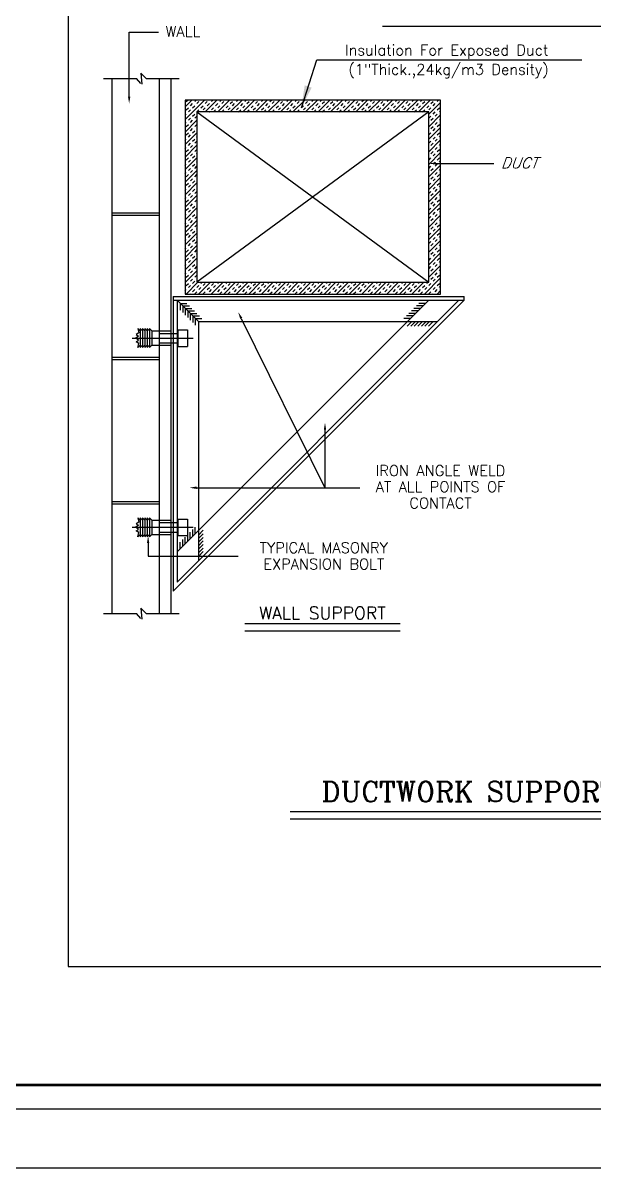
# Model space of a CAD drawing. Extents: x -730 to 2784, y 160 to 852.
# Drawn here: x -685.1 to -680.5, y 240.18 to 249.4 of the extents above; entities that cross this region are included whole.
import ezdxf
from ezdxf.enums import TextEntityAlignment as Align

# ---------------------------------------------------------------- set-up
doc = ezdxf.new("R2010")
doc.units = 0
doc.header["$MEASUREMENT"] = 0
doc.linetypes.add('DASH3', pattern=[200, 100, -100])
doc.linetypes.add('EQUIP5', pattern=[200, 100, -100])
for name, color, linetype in [('fram', 252, 'Continuous'), ('M-DE-TI', 1, 'Continuous'), ('M_HV-S-DUCT', 3, 'Continuous'), ('M_HV_HATCH', 11, 'Continuous'), ('M_HV_L_TETX', 11, 'Continuous'), ('M_HV_T_TABLE', 140, 'Continuous'), ('M_HV_TABLE', 140, 'Continuous'), ('M_HV_TEXT', 7, 'Continuous'), ('MEQUIP', 1, 'Continuous'), ('MEQUIP5', 1, 'DASH3'), ('Text', 42, 'Continuous'), ('WALL', 4, 'Continuous')]:
    doc.layers.add(name, color=color, linetype=linetype)
doc.styles.add('MOST', font='romanc.shx')
doc.styles.get("Standard").update_dxf_attribs({"font": 'TIMES.TTF'})
doc.dimstyles.get("Standard").update_dxf_attribs({"dimtxt": 0.8, "dimasz": 0.18, "dimexe": 0.18, "dimexo": 0.0625, "dimgap": 0.09, "dimtad": 0, "dimzin": 0, "dimdsep": 46, "dimtxsty": 'Standard', "dimcen": 0.09, "dimadec": 4, "dimazin": 0, "dimtfac": 1, "dimtofl": 0, "dimtmove": 0, "dimatfit": 3, "dimfxl": 1, "dimtolj": 1, "dimtzin": 0, "dimarcsym": 0})

msp = doc.modelspace()

# ---------------------------------------------------------------- linework, layer by layer
at = {"color": 7}
for p, q in [((-683.797, 248.6178), (-683.6412, 248.7735)), ((-683.797, 248.7187), (-683.7422, 248.7735)), ((-683.7869, 248.7625), (-683.7759, 248.7735)), ((-683.7195, 248.7625), (-683.7085, 248.7735)), ((-683.7027, 248.7457), (-683.6859, 248.7625)), ((-683.6354, 248.6783), (-683.5402, 248.7735)), ((-683.6354, 248.7457), (-683.6185, 248.7625)), ((-683.5849, 248.7625), (-683.5739, 248.7735)), ((-683.5344, 248.6783), (-683.4392, 248.7735)), ((-683.5175, 248.7625), (-683.5065, 248.7735)), ((-683.5007, 248.7457), (-683.4839, 248.7625)), ((-683.4334, 248.6783), (-683.3382, 248.7735)), ((-683.4334, 248.7457), (-683.4166, 248.7625)), ((-683.3829, 248.7625), (-683.3719, 248.7735)), ((-683.3324, 248.6783), (-683.2372, 248.7735)), ((-683.3156, 248.7625), (-683.3046, 248.7735)), ((-683.2987, 248.7457), (-683.2819, 248.7625)), ((-683.2314, 248.6783), (-683.1362, 248.7735)), ((-683.2314, 248.7457), (-683.2146, 248.7625)), ((-683.1809, 248.7625), (-683.1699, 248.7735)), ((-683.1304, 248.6783), (-683.0352, 248.7735)), ((-683.1136, 248.7625), (-683.1026, 248.7735)), ((-683.0967, 248.7457), (-683.0799, 248.7625)), ((-683.797, 248.6514), (-683.7869, 248.6615)), ((-683.7869, 248.6952), (-683.77, 248.712)), ((-683.77, 248.6783), (-683.7532, 248.6952)), ((-683.7532, 248.7288), (-683.7364, 248.7457)), ((-683.7364, 248.712), (-683.7195, 248.7288)), ((-683.7364, 248.6447), (-683.7195, 248.6615)), ((-683.7027, 248.6783), (-683.6859, 248.6952)), ((-683.6691, 248.6783), (-683.669, 248.6783)), ((-683.669, 248.712), (-683.6522, 248.7288)), ((-683.6522, 248.6952), (-683.6354, 248.712)), ((-683.6185, 248.7288), (-683.6017, 248.7457)), ((-683.6018, 248.6783), (-683.6017, 248.6783)), ((-683.5849, 248.6952), (-683.568, 248.712)), ((-683.568, 248.6783), (-683.5512, 248.6952)), ((-683.5512, 248.7288), (-683.5344, 248.7457)), ((-683.5344, 248.712), (-683.5175, 248.7288)), ((-683.5007, 248.6783), (-683.4839, 248.6952)), ((-683.4671, 248.712), (-683.4502, 248.7288)), ((-683.4671, 248.6783), (-683.4671, 248.6783)), ((-683.4502, 248.6952), (-683.4334, 248.712)), ((-683.4166, 248.7288), (-683.3997, 248.7457)), ((-683.3998, 248.6783), (-683.3997, 248.6783)), ((-683.3829, 248.6952), (-683.3661, 248.712)), ((-683.3661, 248.6783), (-683.3492, 248.6952)), ((-683.3492, 248.7288), (-683.3324, 248.7457)), ((-683.3324, 248.712), (-683.3156, 248.7288)), ((-683.2987, 248.6783), (-683.2819, 248.6952)), ((-683.2651, 248.712), (-683.2482, 248.7288)), ((-683.2651, 248.6783), (-683.2651, 248.6783)), ((-683.2482, 248.6952), (-683.2314, 248.712)), ((-683.2146, 248.7288), (-683.1977, 248.7457)), ((-683.1978, 248.6783), (-683.1977, 248.6783)), ((-683.1809, 248.6952), (-683.1641, 248.712)), ((-683.1641, 248.6783), (-683.1472, 248.6952)), ((-683.1472, 248.7288), (-683.1304, 248.7457)), ((-683.1304, 248.712), (-683.1136, 248.7288)), ((-683.0967, 248.6783), (-683.0799, 248.6952)), ((-683.0631, 248.712), (-683.0462, 248.7288)), ((-683.0631, 248.6783), (-683.0631, 248.6783)), ((-683.797, 248.5168), (-683.7017, 248.612)), ((-683.797, 248.5841), (-683.7869, 248.5942)), ((-683.7869, 248.5605), (-683.77, 248.5773)), ((-683.77, 248.611), (-683.7532, 248.6278)), ((-683.7532, 248.5942), (-683.7364, 248.611)), ((-683.7195, 248.6278), (-683.7027, 248.6447)), ((-683.7195, 248.5605), (-683.7027, 248.5773)), ((-683.797, 248.4158), (-683.7017, 248.511)), ((-683.7869, 248.4932), (-683.77, 248.51)), ((-683.77, 248.4763), (-683.7532, 248.4932)), ((-683.7532, 248.5268), (-683.7364, 248.5437)), ((-683.7364, 248.51), (-683.7195, 248.5268)), ((-683.7027, 248.5437), (-683.7017, 248.5446)), ((-683.7027, 248.4763), (-683.7017, 248.4773)), ((-683.797, 248.4494), (-683.7869, 248.4595)), ((-683.797, 248.3148), (-683.7017, 248.41)), ((-683.797, 248.3821), (-683.7869, 248.3922)), ((-683.77, 248.409), (-683.7532, 248.4258)), ((-683.7532, 248.3922), (-683.7364, 248.409)), ((-683.7364, 248.4427), (-683.7195, 248.4595)), ((-683.7195, 248.4258), (-683.7027, 248.4427)), ((-683.797, 248.2138), (-683.7017, 248.309)), ((-683.7869, 248.3585), (-683.77, 248.3753)), ((-683.7869, 248.2912), (-683.77, 248.308)), ((-683.77, 248.2744), (-683.7532, 248.2912)), ((-683.7532, 248.3249), (-683.7364, 248.3417)), ((-683.7364, 248.308), (-683.7195, 248.3249)), ((-683.7195, 248.3585), (-683.7027, 248.3753)), ((-683.7027, 248.3417), (-683.7017, 248.3427)), ((-683.797, 248.2474), (-683.7869, 248.2575)), ((-683.797, 248.1128), (-683.7017, 248.208)), ((-683.77, 248.207), (-683.7532, 248.2239)), ((-683.7532, 248.1902), (-683.7364, 248.207)), ((-683.7364, 248.2407), (-683.7195, 248.2575)), ((-683.7195, 248.2239), (-683.7027, 248.2407)), ((-683.7027, 248.2744), (-683.7017, 248.2753)), ((-683.797, 248.1801), (-683.7869, 248.1902)), ((-683.797, 248.0118), (-683.7017, 248.107)), ((-683.7869, 248.1565), (-683.77, 248.1734)), ((-683.7869, 248.0892), (-683.77, 248.106)), ((-683.7532, 248.1229), (-683.7364, 248.1397)), ((-683.7364, 248.106), (-683.7195, 248.1229)), ((-683.7195, 248.1565), (-683.7027, 248.1734)), ((-683.7027, 248.1397), (-683.7017, 248.1407)), ((-683.797, 248.0454), (-683.7869, 248.0555)), ((-683.77, 248.0724), (-683.7532, 248.0892)), ((-683.77, 248.005), (-683.7532, 248.0219)), ((-683.7364, 248.0387), (-683.7195, 248.0555)), ((-683.7195, 248.0219), (-683.7027, 248.0387)), ((-683.7027, 248.0724), (-683.7017, 248.0733)), ((-683.797, 247.9108), (-683.7017, 248.006)), ((-683.797, 247.9781), (-683.7869, 247.9882)), ((-683.7869, 247.9545), (-683.77, 247.9714)), ((-683.7532, 247.9882), (-683.7364, 248.005)), ((-683.7532, 247.9209), (-683.7364, 247.9377)), ((-683.7195, 247.9545), (-683.7027, 247.9714)), ((-683.7027, 247.9377), (-683.7017, 247.9387)), ((-681.8354, 247.8524), (-681.7402, 247.9476)), ((-683.797, 247.8098), (-683.7017, 247.905)), ((-683.797, 247.8435), (-683.7869, 247.8535)), ((-683.7869, 247.8872), (-683.77, 247.904)), ((-683.77, 247.8704), (-683.7532, 247.8872)), ((-683.7364, 247.904), (-683.7195, 247.9209)), ((-683.7364, 247.8367), (-683.7195, 247.8535)), ((-683.7195, 247.8199), (-683.7027, 247.8367)), ((-683.7027, 247.8704), (-683.7017, 247.8713)), ((-681.8354, 247.7514), (-681.7402, 247.8466)), ((-681.8343, 247.8872), (-681.8175, 247.904)), ((-681.8343, 247.8199), (-681.8175, 247.8367)), ((-681.8006, 247.8535), (-681.7838, 247.8704)), ((-681.7838, 247.8367), (-681.767, 247.8535)), ((-681.767, 247.8872), (-681.7501, 247.904)), ((-681.7501, 247.8704), (-681.7402, 247.8803)), ((-683.797, 247.7088), (-683.7017, 247.804)), ((-683.797, 247.7761), (-683.7869, 247.7862)), ((-683.7869, 247.7525), (-683.77, 247.7694)), ((-683.77, 247.803), (-683.7532, 247.8199)), ((-683.7532, 247.7862), (-683.7364, 247.803)), ((-683.7195, 247.7525), (-683.7027, 247.7694)), ((-681.8354, 247.7851), (-681.8343, 247.7862)), ((-681.8354, 247.6504), (-681.7402, 247.7456)), ((-681.8175, 247.803), (-681.8006, 247.8199)), ((-681.8175, 247.7357), (-681.8006, 247.7525)), ((-681.7838, 247.7694), (-681.767, 247.7862)), ((-681.767, 247.7525), (-681.7501, 247.7694)), ((-681.7501, 247.803), (-681.7402, 247.813)), ((-683.797, 247.6078), (-683.7017, 247.703)), ((-683.797, 247.6415), (-683.7869, 247.6516)), ((-683.7869, 247.6852), (-683.77, 247.7021)), ((-683.77, 247.6684), (-683.7532, 247.6852)), ((-683.7532, 247.7189), (-683.7364, 247.7357)), ((-683.7364, 247.7021), (-683.7195, 247.7189)), ((-683.7364, 247.6347), (-683.7195, 247.6516)), ((-683.7027, 247.7357), (-683.7017, 247.7367)), ((-683.7027, 247.6684), (-683.7017, 247.6694)), ((-681.8354, 247.7177), (-681.8343, 247.7189)), ((-681.8343, 247.6852), (-681.8175, 247.7021)), ((-681.8006, 247.7189), (-681.7838, 247.7357)), ((-681.8006, 247.6516), (-681.7838, 247.6684)), ((-681.7838, 247.6347), (-681.767, 247.6516)), ((-681.767, 247.6852), (-681.7501, 247.7021)), ((-681.7501, 247.6684), (-681.7402, 247.6783)), ((-683.797, 247.5068), (-683.7017, 247.602)), ((-683.797, 247.5741), (-683.7869, 247.5842)), ((-683.7869, 247.5506), (-683.77, 247.5674)), ((-683.77, 247.6011), (-683.7532, 247.6179)), ((-683.7532, 247.5842), (-683.7364, 247.6011)), ((-683.7195, 247.6179), (-683.7027, 247.6347)), ((-683.7195, 247.5506), (-683.7027, 247.5674)), ((-681.8354, 247.5494), (-681.7402, 247.6446)), ((-681.8354, 247.5831), (-681.8343, 247.5842)), ((-681.8343, 247.6179), (-681.8175, 247.6347)), ((-681.8175, 247.6011), (-681.8006, 247.6179)), ((-681.7838, 247.5674), (-681.767, 247.5842)), ((-681.767, 247.5506), (-681.7501, 247.5674)), ((-681.7501, 247.6011), (-681.7402, 247.611)), ((-683.797, 247.4058), (-683.7017, 247.501)), ((-683.7869, 247.4832), (-683.77, 247.5001)), ((-683.77, 247.4664), (-683.7532, 247.4832)), ((-683.7532, 247.5169), (-683.7364, 247.5337)), ((-683.7364, 247.5001), (-683.7195, 247.5169)), ((-683.7027, 247.5337), (-683.7017, 247.5347)), ((-683.7027, 247.4664), (-683.7017, 247.4674)), ((-681.8354, 247.4484), (-681.7402, 247.5436)), ((-681.8354, 247.5158), (-681.8343, 247.5169)), ((-681.8343, 247.4832), (-681.8175, 247.5001)), ((-681.8175, 247.5337), (-681.8006, 247.5506)), ((-681.8006, 247.5169), (-681.7838, 247.5337)), ((-681.8006, 247.4496), (-681.7838, 247.4664)), ((-681.767, 247.4832), (-681.7501, 247.5001)), ((-681.7501, 247.4664), (-681.7402, 247.4763)), ((-683.797, 247.4395), (-683.7869, 247.4496)), ((-683.797, 247.3048), (-683.7017, 247.4)), ((-683.797, 247.3722), (-683.7869, 247.3822)), ((-683.77, 247.3991), (-683.7532, 247.4159)), ((-683.7532, 247.3822), (-683.7364, 247.3991)), ((-683.7364, 247.4327), (-683.7195, 247.4496)), ((-683.7195, 247.4159), (-683.7027, 247.4327)), ((-681.8354, 247.3474), (-681.7402, 247.4426)), ((-681.8354, 247.3811), (-681.8343, 247.3822)), ((-681.8343, 247.4159), (-681.8175, 247.4327)), ((-681.8175, 247.3991), (-681.8006, 247.4159)), ((-681.7838, 247.4327), (-681.767, 247.4496)), ((-681.7838, 247.3654), (-681.767, 247.3822)), ((-681.7501, 247.3991), (-681.7402, 247.409)), ((-683.7889, 247.2119), (-683.6936, 247.3071)), ((-683.7869, 247.3486), (-683.77, 247.3654)), ((-683.7869, 247.2812), (-683.77, 247.2981)), ((-683.77, 247.2644), (-683.7532, 247.2812)), ((-683.7532, 247.3149), (-683.7364, 247.3317)), ((-683.7364, 247.2981), (-683.7195, 247.3149)), ((-683.7195, 247.3486), (-683.7027, 247.3654)), ((-683.7027, 247.3317), (-683.7017, 247.3327)), ((-683.7027, 247.2644), (-683.6859, 247.2812)), ((-683.6879, 247.2119), (-683.5926, 247.3071)), ((-683.669, 247.2981), (-683.66, 247.3071)), ((-683.6522, 247.2812), (-683.6354, 247.2981)), ((-683.5869, 247.2119), (-683.4917, 247.3071)), ((-683.5849, 247.2812), (-683.568, 247.2981)), ((-683.568, 247.2644), (-683.5512, 247.2812)), ((-683.5344, 247.2981), (-683.5253, 247.3071)), ((-683.5007, 247.2644), (-683.4839, 247.2812)), ((-683.4859, 247.2119), (-683.3907, 247.3071)), ((-683.4671, 247.2981), (-683.458, 247.3071)), ((-683.4502, 247.2812), (-683.4334, 247.2981)), ((-683.3849, 247.2119), (-683.2897, 247.3071)), ((-683.3829, 247.2812), (-683.3661, 247.2981)), ((-683.3661, 247.2644), (-683.3492, 247.2812)), ((-683.3324, 247.2981), (-683.3233, 247.3071)), ((-683.2987, 247.2644), (-683.2819, 247.2812)), ((-683.2839, 247.2119), (-683.1887, 247.3071)), ((-683.2651, 247.2981), (-683.256, 247.3071)), ((-683.2482, 247.2812), (-683.2314, 247.2981)), ((-683.1829, 247.2119), (-683.0877, 247.3071)), ((-683.1809, 247.2812), (-683.1641, 247.2981)), ((-683.1641, 247.2644), (-683.1472, 247.2812)), ((-683.1304, 247.2981), (-683.1213, 247.3071)), ((-683.0967, 247.2644), (-683.0799, 247.2812)), ((-683.0819, 247.2119), (-682.9867, 247.3071)), ((-683.0631, 247.2981), (-683.054, 247.3071)), ((-683.0462, 247.2812), (-683.0294, 247.2981)), ((-682.9809, 247.2119), (-682.8857, 247.3071)), ((-682.9789, 247.2812), (-682.9621, 247.2981)), ((-682.9621, 247.2644), (-682.9452, 247.2812)), ((-682.9284, 247.2981), (-682.9193, 247.3071)), ((-682.8947, 247.2644), (-682.8779, 247.2812)), ((-682.8799, 247.2119), (-682.7847, 247.3071)), ((-682.8611, 247.2981), (-682.852, 247.3071)), ((-682.8443, 247.2812), (-682.8274, 247.2981)), ((-682.7789, 247.2119), (-682.6837, 247.3071)), ((-682.7769, 247.2812), (-682.7601, 247.2981)), ((-682.7601, 247.2644), (-682.7433, 247.2812)), ((-682.7264, 247.2981), (-682.7174, 247.3071)), ((-682.6928, 247.2644), (-682.6759, 247.2812)), ((-682.6779, 247.2119), (-682.5827, 247.3071)), ((-682.6591, 247.2981), (-682.65, 247.3071)), ((-682.6423, 247.2812), (-682.6254, 247.2981)), ((-682.5769, 247.2119), (-682.4817, 247.3071)), ((-682.5749, 247.2812), (-682.5581, 247.2981)), ((-682.5581, 247.2644), (-682.5413, 247.2812)), ((-682.5244, 247.2981), (-682.5154, 247.3071)), ((-682.4908, 247.2644), (-682.4739, 247.2812)), ((-682.4759, 247.2119), (-682.3807, 247.3071)), ((-682.4571, 247.2981), (-682.448, 247.3071)), ((-682.4403, 247.2812), (-682.4234, 247.2981)), ((-682.3749, 247.2119), (-682.2797, 247.3071)), ((-682.3729, 247.2812), (-682.3561, 247.2981)), ((-682.3561, 247.2644), (-682.3393, 247.2812)), ((-682.3224, 247.2981), (-682.3134, 247.3071)), ((-682.2888, 247.2644), (-682.2719, 247.2812)), ((-682.2739, 247.2119), (-682.1787, 247.3071)), ((-682.2551, 247.2981), (-682.2461, 247.3071)), ((-682.2383, 247.2812), (-682.2214, 247.2981)), ((-682.1729, 247.2119), (-682.0777, 247.3071)), ((-682.171, 247.2812), (-682.1541, 247.2981)), ((-682.1541, 247.2644), (-682.1373, 247.2812)), ((-682.1205, 247.2981), (-682.1114, 247.3071)), ((-682.0868, 247.2644), (-682.07, 247.2812)), ((-682.072, 247.2119), (-681.9767, 247.3071)), ((-682.0531, 247.2981), (-682.0441, 247.3071)), ((-682.0363, 247.2812), (-682.0195, 247.2981)), ((-681.971, 247.2119), (-681.8757, 247.3071)), ((-681.969, 247.2812), (-681.9521, 247.2981)), ((-681.9521, 247.2644), (-681.9353, 247.2812)), ((-681.9185, 247.2981), (-681.9094, 247.3071)), ((-681.8848, 247.2644), (-681.868, 247.2812)), ((-681.87, 247.2119), (-681.7402, 247.3417)), ((-681.8511, 247.2981), (-681.8421, 247.3071)), ((-681.8354, 247.3138), (-681.8343, 247.3149)), ((-681.8343, 247.2812), (-681.8175, 247.2981)), ((-681.8175, 247.3317), (-681.8006, 247.3486)), ((-681.8006, 247.3149), (-681.7838, 247.3317)), ((-681.767, 247.3486), (-681.7501, 247.3654)), ((-681.767, 247.2812), (-681.7501, 247.2981)), ((-683.797, 247.2375), (-683.7869, 247.2476)), ((-683.7552, 247.2119), (-683.7532, 247.2139)), ((-683.7364, 247.2307), (-683.7195, 247.2476)), ((-683.7195, 247.2139), (-683.7027, 247.2307)), ((-683.6859, 247.2476), (-683.669, 247.2644)), ((-683.6522, 247.2139), (-683.6354, 247.2307)), ((-683.6205, 247.2119), (-683.6185, 247.2139)), ((-683.6185, 247.2476), (-683.6017, 247.2644)), ((-683.6017, 247.2307), (-683.5849, 247.2476)), ((-683.5532, 247.2119), (-683.5512, 247.2139)), ((-683.5344, 247.2307), (-683.5175, 247.2476)), ((-683.5175, 247.2139), (-683.5007, 247.2307)), ((-683.4839, 247.2476), (-683.4671, 247.2644)), ((-683.4502, 247.2139), (-683.4334, 247.2307)), ((-683.4185, 247.2119), (-683.4166, 247.2139)), ((-683.4166, 247.2476), (-683.3997, 247.2644)), ((-683.3997, 247.2307), (-683.3829, 247.2476)), ((-683.3512, 247.2119), (-683.3492, 247.2139)), ((-683.3324, 247.2307), (-683.3156, 247.2476)), ((-683.3156, 247.2139), (-683.2987, 247.2307)), ((-683.2819, 247.2476), (-683.2651, 247.2644)), ((-683.2482, 247.2139), (-683.2314, 247.2307)), ((-683.2166, 247.2119), (-683.2146, 247.2139)), ((-683.2146, 247.2476), (-683.1977, 247.2644)), ((-683.1977, 247.2307), (-683.1809, 247.2476)), ((-683.1492, 247.2119), (-683.1472, 247.2139)), ((-683.1304, 247.2307), (-683.1136, 247.2476)), ((-683.1136, 247.2139), (-683.0967, 247.2307)), ((-683.0799, 247.2476), (-683.0631, 247.2644)), ((-683.0462, 247.2139), (-683.0294, 247.2307)), ((-683.0146, 247.2119), (-683.0126, 247.2139)), ((-683.0126, 247.2476), (-682.9957, 247.2644)), ((-682.9957, 247.2307), (-682.9789, 247.2476)), ((-682.9472, 247.2119), (-682.9452, 247.2139)), ((-682.9284, 247.2307), (-682.9116, 247.2476)), ((-682.9116, 247.2139), (-682.8947, 247.2307)), ((-682.8779, 247.2476), (-682.8611, 247.2644)), ((-682.8443, 247.2139), (-682.8274, 247.2307)), ((-682.8126, 247.2119), (-682.8106, 247.2139)), ((-682.8106, 247.2476), (-682.7938, 247.2644)), ((-682.7938, 247.2307), (-682.7769, 247.2476)), ((-682.7452, 247.2119), (-682.7433, 247.2139)), ((-682.7264, 247.2307), (-682.7096, 247.2476)), ((-682.7096, 247.2139), (-682.6928, 247.2307)), ((-682.6759, 247.2476), (-682.6591, 247.2644)), ((-682.6423, 247.2139), (-682.6254, 247.2307)), ((-682.6106, 247.2119), (-682.6086, 247.2139)), ((-682.6086, 247.2476), (-682.5918, 247.2644)), ((-682.5918, 247.2307), (-682.5749, 247.2476)), ((-682.5433, 247.2119), (-682.5413, 247.2139)), ((-682.5244, 247.2307), (-682.5076, 247.2476)), ((-682.5076, 247.2139), (-682.4908, 247.2307)), ((-682.4739, 247.2476), (-682.4571, 247.2644)), ((-682.4403, 247.2139), (-682.4234, 247.2307)), ((-682.4086, 247.2119), (-682.4066, 247.2139)), ((-682.4066, 247.2476), (-682.3898, 247.2644)), ((-682.3898, 247.2307), (-682.3729, 247.2476)), ((-682.3413, 247.2119), (-682.3393, 247.2139)), ((-682.3224, 247.2307), (-682.3056, 247.2476)), ((-682.3056, 247.2139), (-682.2888, 247.2307)), ((-682.2719, 247.2476), (-682.2551, 247.2644)), ((-682.2383, 247.2139), (-682.2214, 247.2307)), ((-682.2066, 247.2119), (-682.2046, 247.2139)), ((-682.2046, 247.2476), (-682.1878, 247.2644)), ((-682.1878, 247.2307), (-682.171, 247.2476)), ((-682.1393, 247.2119), (-682.1373, 247.2139)), ((-682.1205, 247.2307), (-682.1036, 247.2476)), ((-682.1036, 247.2139), (-682.0868, 247.2307)), ((-682.07, 247.2476), (-682.0531, 247.2644)), ((-682.0363, 247.2139), (-682.0195, 247.2307)), ((-682.0046, 247.2119), (-682.0026, 247.2139)), ((-682.0026, 247.2476), (-681.9858, 247.2644)), ((-681.9858, 247.2307), (-681.969, 247.2476)), ((-681.9373, 247.2119), (-681.9353, 247.2139)), ((-681.9185, 247.2307), (-681.9016, 247.2476)), ((-681.9016, 247.2139), (-681.8848, 247.2307)), ((-681.868, 247.2476), (-681.8511, 247.2644)), ((-681.8343, 247.2139), (-681.8175, 247.2307)), ((-681.8026, 247.2119), (-681.8006, 247.2139)), ((-681.8006, 247.2476), (-681.7838, 247.2644)), ((-681.7838, 247.2307), (-681.767, 247.2476)), ((-681.769, 247.2119), (-681.7402, 247.2407)), ((-681.7501, 247.2644), (-681.7402, 247.2743))]:
    msp.add_line(p, q, dxfattribs=at)
at = {"color": 0}
for p, q in [((-683.0295, 248.6783), (-682.9342, 248.7735)), ((-683.0294, 248.7457), (-683.0126, 248.7625)), ((-682.9789, 248.7625), (-682.9679, 248.7735)), ((-682.9285, 248.6783), (-682.8332, 248.7735)), ((-682.9116, 248.7625), (-682.9006, 248.7735)), ((-682.8947, 248.7457), (-682.8779, 248.7625)), ((-682.8275, 248.6783), (-682.7322, 248.7735)), ((-682.8274, 248.7457), (-682.8106, 248.7625)), ((-682.7769, 248.7625), (-682.7659, 248.7735)), ((-682.7265, 248.6783), (-682.6313, 248.7735)), ((-682.7096, 248.7625), (-682.6986, 248.7735)), ((-682.6928, 248.7457), (-682.6759, 248.7625)), ((-682.6255, 248.6783), (-682.5303, 248.7735)), ((-682.6254, 248.7457), (-682.6086, 248.7625)), ((-682.5749, 248.7625), (-682.5639, 248.7735)), ((-682.5245, 248.6783), (-682.4293, 248.7735)), ((-682.5076, 248.7625), (-682.4966, 248.7735)), ((-682.4908, 248.7457), (-682.4739, 248.7625)), ((-682.4235, 248.6783), (-682.3283, 248.7735)), ((-682.4234, 248.7457), (-682.4066, 248.7625)), ((-682.3729, 248.7625), (-682.3619, 248.7735)), ((-682.3225, 248.6783), (-682.2273, 248.7735)), ((-682.3056, 248.7625), (-682.2946, 248.7735)), ((-682.2888, 248.7457), (-682.2719, 248.7625)), ((-682.2215, 248.6783), (-682.1263, 248.7735)), ((-682.2214, 248.7457), (-682.2046, 248.7625)), ((-682.171, 248.7625), (-682.1599, 248.7735)), ((-682.1205, 248.6783), (-682.0253, 248.7735)), ((-682.1036, 248.7625), (-682.0926, 248.7735)), ((-682.0868, 248.7457), (-682.07, 248.7625)), ((-682.0195, 248.6783), (-681.9243, 248.7735)), ((-682.0195, 248.7457), (-682.0026, 248.7625)), ((-681.969, 248.7625), (-681.958, 248.7735)), ((-681.9185, 248.6783), (-681.8233, 248.7735)), ((-681.9016, 248.7625), (-681.8906, 248.7735)), ((-681.8848, 248.7457), (-681.868, 248.7625)), ((-681.8354, 248.6604), (-681.7402, 248.7556)), ((-681.8175, 248.7457), (-681.8006, 248.7625)), ((-681.767, 248.7625), (-681.756, 248.7735)), ((-683.0462, 248.6952), (-683.0294, 248.712)), ((-683.0126, 248.7288), (-682.9957, 248.7457)), ((-682.9958, 248.6783), (-682.9957, 248.6783)), ((-682.9789, 248.6952), (-682.9621, 248.712)), ((-682.9621, 248.6783), (-682.9452, 248.6952)), ((-682.9452, 248.7288), (-682.9284, 248.7457)), ((-682.9284, 248.712), (-682.9116, 248.7288)), ((-682.8947, 248.6783), (-682.8779, 248.6952)), ((-682.8611, 248.712), (-682.8443, 248.7288)), ((-682.8611, 248.6783), (-682.8611, 248.6783)), ((-682.8443, 248.6952), (-682.8274, 248.712)), ((-682.8106, 248.7288), (-682.7938, 248.7457)), ((-682.7938, 248.6783), (-682.7938, 248.6783)), ((-682.7769, 248.6952), (-682.7601, 248.712)), ((-682.7601, 248.6783), (-682.7433, 248.6952)), ((-682.7433, 248.7288), (-682.7264, 248.7457)), ((-682.7264, 248.712), (-682.7096, 248.7288)), ((-682.6928, 248.6783), (-682.6759, 248.6952)), ((-682.6591, 248.712), (-682.6423, 248.7288)), ((-682.6591, 248.6783), (-682.6591, 248.6783)), ((-682.6423, 248.6952), (-682.6254, 248.712)), ((-682.6086, 248.7288), (-682.5918, 248.7457)), ((-682.5918, 248.6783), (-682.5918, 248.6783)), ((-682.5749, 248.6952), (-682.5581, 248.712)), ((-682.5581, 248.6783), (-682.5413, 248.6952)), ((-682.5413, 248.7288), (-682.5244, 248.7457)), ((-682.5244, 248.712), (-682.5076, 248.7288)), ((-682.4908, 248.6783), (-682.4739, 248.6952)), ((-682.4572, 248.6783), (-682.4571, 248.6783)), ((-682.4571, 248.712), (-682.4403, 248.7288)), ((-682.4403, 248.6952), (-682.4234, 248.712)), ((-682.4066, 248.7288), (-682.3898, 248.7457)), ((-682.3898, 248.6783), (-682.3898, 248.6783)), ((-682.3729, 248.6952), (-682.3561, 248.712)), ((-682.3561, 248.6783), (-682.3393, 248.6952)), ((-682.3393, 248.7288), (-682.3224, 248.7457)), ((-682.3224, 248.712), (-682.3056, 248.7288)), ((-682.2888, 248.6783), (-682.2719, 248.6952)), ((-682.2552, 248.6783), (-682.2551, 248.6783)), ((-682.2551, 248.712), (-682.2383, 248.7288)), ((-682.2383, 248.6952), (-682.2214, 248.712)), ((-682.2046, 248.7288), (-682.1878, 248.7457)), ((-682.1878, 248.6783), (-682.1878, 248.6783)), ((-682.171, 248.6952), (-682.1541, 248.712)), ((-682.1541, 248.6783), (-682.1373, 248.6952)), ((-682.1373, 248.7288), (-682.1205, 248.7457)), ((-682.1205, 248.712), (-682.1036, 248.7288)), ((-682.0868, 248.6783), (-682.07, 248.6952)), ((-682.0532, 248.6783), (-682.0531, 248.6783)), ((-682.0531, 248.712), (-682.0363, 248.7288)), ((-682.0363, 248.6952), (-682.0195, 248.712)), ((-682.0026, 248.7288), (-681.9858, 248.7457)), ((-681.9858, 248.6783), (-681.9858, 248.6783)), ((-681.969, 248.6952), (-681.9521, 248.712)), ((-681.9521, 248.6783), (-681.9353, 248.6952)), ((-681.9353, 248.7288), (-681.9185, 248.7457)), ((-681.9185, 248.712), (-681.9016, 248.7288)), ((-681.8848, 248.6783), (-681.868, 248.6952)), ((-681.8512, 248.6783), (-681.8511, 248.6783)), ((-681.8511, 248.712), (-681.8343, 248.7288)), ((-681.8343, 248.6952), (-681.8175, 248.712)), ((-681.8006, 248.7288), (-681.7838, 248.7457)), ((-681.8006, 248.6615), (-681.7838, 248.6783)), ((-681.7838, 248.6447), (-681.767, 248.6615)), ((-681.767, 248.6952), (-681.7501, 248.712)), ((-681.7501, 248.6783), (-681.7402, 248.6882)), ((-681.8354, 248.5594), (-681.7402, 248.6546)), ((-681.8354, 248.593), (-681.8343, 248.5942)), ((-681.8343, 248.6278), (-681.8175, 248.6447)), ((-681.8175, 248.611), (-681.8006, 248.6278)), ((-681.7838, 248.5773), (-681.767, 248.5942)), ((-681.767, 248.5605), (-681.7501, 248.5773)), ((-681.7501, 248.611), (-681.7402, 248.6209)), ((-681.8354, 248.4584), (-681.7402, 248.5536)), ((-681.8354, 248.5257), (-681.8343, 248.5268)), ((-681.8343, 248.4932), (-681.8175, 248.51)), ((-681.8175, 248.5437), (-681.8006, 248.5605)), ((-681.8006, 248.5268), (-681.7838, 248.5437)), ((-681.8006, 248.4595), (-681.7838, 248.4763)), ((-681.767, 248.4932), (-681.7501, 248.51)), ((-681.7501, 248.4763), (-681.7402, 248.4863)), ((-681.8354, 248.3574), (-681.7402, 248.4526)), ((-681.8354, 248.391), (-681.8343, 248.3922)), ((-681.8343, 248.4258), (-681.8175, 248.4427)), ((-681.8175, 248.409), (-681.8006, 248.4258)), ((-681.7838, 248.4427), (-681.767, 248.4595)), ((-681.7838, 248.3753), (-681.767, 248.3922)), ((-681.7501, 248.409), (-681.7402, 248.4189)), ((-681.8354, 248.2564), (-681.7402, 248.3516)), ((-681.8354, 248.3237), (-681.8343, 248.3249)), ((-681.8343, 248.2912), (-681.8175, 248.308)), ((-681.8175, 248.3417), (-681.8006, 248.3585)), ((-681.8006, 248.3249), (-681.7838, 248.3417)), ((-681.767, 248.3585), (-681.7501, 248.3753)), ((-681.767, 248.2912), (-681.7501, 248.308)), ((-681.8354, 248.1554), (-681.7402, 248.2506)), ((-681.8343, 248.2239), (-681.8175, 248.2407)), ((-681.8175, 248.207), (-681.8006, 248.2239)), ((-681.8006, 248.2575), (-681.7838, 248.2744)), ((-681.7838, 248.2407), (-681.767, 248.2575)), ((-681.7501, 248.2744), (-681.7402, 248.2843)), ((-681.7501, 248.207), (-681.7402, 248.2169)), ((-681.8354, 248.1891), (-681.8343, 248.1902)), ((-681.8354, 248.0544), (-681.7402, 248.1496)), ((-681.8354, 248.1217), (-681.8343, 248.1229)), ((-681.8343, 248.0892), (-681.8175, 248.106)), ((-681.8175, 248.1397), (-681.8006, 248.1565)), ((-681.8006, 248.1229), (-681.7838, 248.1397)), ((-681.7838, 248.1734), (-681.767, 248.1902)), ((-681.767, 248.1565), (-681.7501, 248.1734)), ((-681.767, 248.0892), (-681.7501, 248.106)), ((-681.8354, 247.9534), (-681.7402, 248.0486)), ((-681.8343, 248.0219), (-681.8175, 248.0387)), ((-681.8175, 248.005), (-681.8006, 248.0219)), ((-681.8006, 248.0555), (-681.7838, 248.0724)), ((-681.7838, 248.0387), (-681.767, 248.0555)), ((-681.7501, 248.0724), (-681.7402, 248.0823)), ((-681.7501, 248.005), (-681.7402, 248.015)), ((-681.8354, 247.9871), (-681.8343, 247.9882)), ((-681.8175, 247.9377), (-681.8006, 247.9545)), ((-681.8006, 247.9209), (-681.7838, 247.9377)), ((-681.7838, 247.9714), (-681.767, 247.9882)), ((-681.767, 247.9545), (-681.7501, 247.9714)), ((-681.8354, 247.9197), (-681.8343, 247.9209))]:
    msp.add_line(p, q, dxfattribs=at)
at = {"layer": 'fram'}
msp.add_line((-729.4303, 240.6522), (-665.3841, 240.6522), dxfattribs=at)
for points in [[(-729.9072, 278.1753), (-664.9072, 278.1753), (-664.9072, 240.1753), (-729.9072, 240.1753)], [(-672.9608, 277.6984), (-729.4303, 277.6984), (-729.4303, 240.6522), (-672.9608, 240.6522)]]:
    msp.add_lwpolyline(points, close=True, dxfattribs=at)
at = {"layer": 'M-DE-TI', "color": 7}
msp.add_line((-682.207, 249.3699), (-679.1194, 249.3699), dxfattribs=at)
at = {"layer": 'M_HV-S-DUCT', "color": 7}
for p, q in [((-683.7017, 248.6783), (-683.7017, 247.3071)), ((-681.8354, 248.6783), (-683.7017, 248.6783)), ((-681.8354, 247.3071), (-681.8354, 248.6783)), ((-683.7017, 247.3071), (-681.8354, 247.3071))]:
    msp.add_line(p, q, dxfattribs=at)
at = {"layer": 'M_HV_HATCH', "color": 7}
for p, q in [((-683.6903, 246.991), (-683.8617, 247.1624)), ((-683.8366, 247.1373), (-683.8366, 247.0834)), ((-683.8366, 247.1373), (-683.7827, 247.1373)), ((-683.8164, 247.1171), (-683.8164, 247.0632)), ((-683.8164, 247.1171), (-683.7625, 247.1171)), ((-683.7962, 247.0969), (-683.7962, 247.043)), ((-683.7962, 247.0969), (-683.7423, 247.0969)), ((-682.0067, 246.991), (-681.8353, 247.1624)), ((-681.9008, 247.0969), (-681.9546, 247.0969)), ((-681.8806, 247.1171), (-681.9344, 247.1171)), ((-681.8604, 247.1373), (-681.9142, 247.1373)), ((-683.776, 247.0767), (-683.776, 247.0228)), ((-683.776, 247.0767), (-683.7221, 247.0767)), ((-683.7558, 247.0565), (-683.7019, 247.0565)), ((-683.7558, 247.0565), (-683.7558, 247.0026)), ((-683.7356, 247.0363), (-683.7356, 246.9824)), ((-683.7356, 247.0363), (-683.6817, 247.0363)), ((-683.7154, 247.0161), (-683.7154, 246.9622)), ((-683.7154, 247.0161), (-683.6615, 247.0161)), ((-681.9816, 247.0161), (-682.0354, 247.0161)), ((-681.9614, 247.0363), (-682.0152, 247.0363)), ((-681.9412, 247.0565), (-681.995, 247.0565)), ((-681.921, 247.0767), (-681.9748, 247.0767)), ((-684.1778, 246.9339), (-684.1701, 246.9004)), ((-684.1588, 246.9148), (-684.1778, 246.9339)), ((-684.1397, 246.9148), (-684.1588, 246.9339)), ((-684.1588, 246.9339), (-684.1588, 246.7815)), ((-684.1207, 246.9148), (-684.1397, 246.9339)), ((-684.1397, 246.9339), (-684.1397, 246.7815)), ((-684.1017, 246.9148), (-684.1207, 246.9339)), ((-684.1207, 246.9339), (-684.1207, 246.7815)), ((-684.0826, 246.9148), (-684.1017, 246.9339)), ((-684.1017, 246.9339), (-684.1017, 246.7815)), ((-684.0636, 246.9148), (-684.0826, 246.9339)), ((-684.0826, 246.9339), (-684.0826, 246.7815)), ((-684.0636, 246.9148), (-684.0636, 246.8006)), ((-681.9712, 246.991), (-682.0093, 246.9529)), ((-681.9426, 246.991), (-681.9807, 246.9529)), ((-681.914, 246.991), (-681.9521, 246.9529)), ((-681.8855, 246.991), (-681.9236, 246.9529)), ((-681.8569, 246.991), (-681.895, 246.9529)), ((-681.8283, 246.991), (-681.8664, 246.9529)), ((-681.7998, 246.991), (-681.8379, 246.9529)), ((-684.1716, 246.8741), (-684.1933, 246.8577)), ((-684.1716, 246.8413), (-684.1933, 246.8577)), ((-684.1701, 246.9004), (-684.1901, 246.8869)), ((-684.1901, 246.8869), (-684.1716, 246.8741)), ((-684.1901, 246.8286), (-684.1716, 246.8413)), ((-684.1701, 246.815), (-684.1901, 246.8286)), ((-684.1778, 246.7815), (-684.1701, 246.815)), ((-684.1588, 246.8006), (-684.1778, 246.7815)), ((-684.1397, 246.8006), (-684.1588, 246.7815)), ((-684.1207, 246.8006), (-684.1397, 246.7815)), ((-684.1017, 246.8006), (-684.1207, 246.7815)), ((-684.0826, 246.8006), (-684.1017, 246.7815)), ((-684.0636, 246.8006), (-684.0826, 246.7815)), ((-684.1716, 245.3506), (-684.1933, 245.3342)), ((-684.1701, 245.3769), (-684.1901, 245.3634)), ((-684.1901, 245.3634), (-684.1716, 245.3506)), ((-684.1588, 245.3913), (-684.1778, 245.4104)), ((-684.1778, 245.4104), (-684.1701, 245.3769)), ((-684.1588, 245.4104), (-684.1588, 245.258)), ((-684.1397, 245.3913), (-684.1588, 245.4104)), ((-684.1397, 245.4104), (-684.1397, 245.258)), ((-684.1207, 245.3913), (-684.1397, 245.4104)), ((-684.1207, 245.4104), (-684.1207, 245.258)), ((-684.1017, 245.3913), (-684.1207, 245.4104)), ((-684.1017, 245.4104), (-684.1017, 245.258)), ((-684.0826, 245.3913), (-684.1017, 245.4104)), ((-684.0826, 245.4104), (-684.0826, 245.258)), ((-684.0636, 245.3913), (-684.0826, 245.4104)), ((-684.0636, 245.3913), (-684.0636, 245.2771)), ((-684.1716, 245.3178), (-684.1933, 245.3342)), ((-684.1901, 245.3051), (-684.1716, 245.3178)), ((-684.1701, 245.2915), (-684.1901, 245.3051)), ((-684.1778, 245.258), (-684.1701, 245.2915)), ((-684.1588, 245.2771), (-684.1778, 245.258)), ((-684.1397, 245.2771), (-684.1588, 245.258)), ((-684.1207, 245.2771), (-684.1397, 245.258)), ((-684.1017, 245.2771), (-684.1207, 245.258)), ((-684.0826, 245.2771), (-684.1017, 245.258)), ((-684.0636, 245.2771), (-684.0826, 245.258)), ((-683.7962, 245.2015), (-683.7962, 245.2553)), ((-683.776, 245.2217), (-683.776, 245.2755)), ((-683.7558, 245.2419), (-683.7558, 245.2957)), ((-683.7356, 245.2621), (-683.7356, 245.3159)), ((-683.7154, 245.2823), (-683.7154, 245.3361)), ((-683.6903, 245.2719), (-683.6522, 245.31)), ((-683.6903, 245.2433), (-683.6522, 245.2814)), ((-683.6903, 245.2147), (-683.6522, 245.2528)), ((-683.8366, 245.1611), (-683.8366, 245.2149)), ((-683.8164, 245.1813), (-683.8164, 245.2351)), ((-683.6903, 245.1862), (-683.6522, 245.2243)), ((-683.6903, 245.1576), (-683.6522, 245.1957)), ((-683.6903, 245.129), (-683.6522, 245.1671)), ((-683.6903, 245.1005), (-683.6522, 245.1386))]:
    msp.add_line(p, q, dxfattribs=at)
at = {"layer": 'M_HV_L_TETX', "color": 7}
for p, q in [((-684.2473, 248.8023), (-684.2473, 249.3216)), ((-684.2473, 249.3216), (-684.0114, 249.3216)), ((-681.8354, 248.6783), (-683.7017, 247.3071)), ((-683.7017, 248.6783), (-681.8354, 247.3071)), ((-683.3444, 247.016), (-682.6708, 245.653)), ((-682.6708, 246.1196), (-682.6708, 245.653)), ((-683.7046, 245.653), (-682.3902, 245.653)), ((-684.0945, 245.208), (-684.0945, 245.1021)), ((-684.0945, 245.1021), (-683.3692, 245.1021)), ((-683.3159, 244.5592), (-682.0654, 244.5592)), ((-682.0654, 244.4982), (-683.3159, 244.4982)), ((-682.95, 243.0468), (-679.2054, 243.0468)), ((-679.2054, 242.9858), (-682.95, 242.9858))]:
    msp.add_line(p, q, dxfattribs=at)
at = {"layer": 'M_HV_L_TETX', "color": 0}
msp.add_line((-681.7783, 248.2635), (-681.3118, 248.2635), dxfattribs=at)
at = {"layer": 'M_HV_L_TETX', "color": 7}
for points in [[(-684.2377, 248.8023), (-684.2568, 248.8023), (-684.2473, 248.7452)], [(-683.353, 247.0118), (-683.3359, 247.0202), (-683.3698, 247.0672)], [(-682.6803, 246.1196), (-682.6612, 246.1196), (-682.6708, 246.1767)], [(-683.7046, 245.6434), (-683.7046, 245.6625), (-683.7617, 245.653)], [(-684.104, 245.208), (-684.085, 245.208), (-684.0945, 245.2652)]]:
    msp.add_solid(points, dxfattribs=at)
at = {"layer": 'M_HV_L_TETX', "color": 0}
msp.add_solid([(-681.7783, 248.254), (-681.7783, 248.273), (-681.8354, 248.2635)], dxfattribs=at)
at = {"layer": 'M_HV_TABLE', "color": 7, "ltscale": 50}
msp.add_line((-684.7378, 253.7346), (-684.7378, 243.1993), dxfattribs=at)
msp.add_lwpolyline([(-676.209, 254.1765), (-684.7378, 254.1765), (-684.7378, 241.7979), (-676.209, 241.7979)], close=True, dxfattribs=at)
at = {"layer": 'MEQUIP', "color": 7}
for p, q in [((-684.454, 248.9466), (-684.1875, 248.9466)), ((-684.3873, 248.9466), (-684.3873, 244.6392)), ((-684.1519, 248.9085), (-684.1875, 248.9466)), ((-684.1526, 248.9909), (-684.1459, 248.902)), ((-684.1112, 248.9466), (-684.1526, 248.9909)), ((-684.1112, 248.9466), (-683.8446, 248.9466)), ((-684.0064, 248.9466), (-684.0064, 244.6392)), ((-683.9112, 248.9466), (-683.9112, 244.6392)), ((-683.797, 248.7735), (-683.797, 247.2119)), ((-681.7402, 248.7735), (-683.797, 248.7735)), ((-681.7402, 247.2119), (-681.7402, 248.7735)), ((-684.3873, 247.8667), (-684.0064, 247.8667)), ((-684.3873, 247.8476), (-684.0064, 247.8476)), ((-683.8922, 247.1929), (-683.8922, 244.82)), ((-683.8922, 247.1929), (-681.5498, 247.1929)), ((-683.797, 247.2119), (-681.7402, 247.2119)), ((-681.5498, 247.1624), (-681.5498, 247.1929)), ((-681.5498, 247.1624), (-683.8922, 244.82)), ((-683.8922, 247.1624), (-681.5498, 247.1624)), ((-683.8617, 247.1624), (-683.8617, 244.8936)), ((-681.5929, 247.1624), (-683.8617, 244.8936)), ((-684.0636, 246.9148), (-684.0064, 246.9148)), ((-683.8541, 246.9244), (-683.7779, 246.9244)), ((-683.8541, 246.9244), (-683.8541, 246.7911)), ((-683.7779, 246.9244), (-683.7779, 246.7911)), ((-683.6903, 246.991), (-683.6903, 245.065)), ((-682.0067, 246.991), (-683.6903, 245.3074)), ((-683.6903, 246.991), (-681.7643, 246.991)), ((-684.2223, 246.8577), (-683.7327, 246.8577)), ((-684.0064, 246.8958), (-683.8541, 246.8958)), ((-684.0064, 246.8196), (-683.8541, 246.8196)), ((-684.0636, 246.8006), (-684.0064, 246.8006)), ((-683.8541, 246.7911), (-683.7779, 246.7911)), ((-684.3873, 246.705), (-684.0064, 246.705)), ((-684.3873, 246.686), (-684.0064, 246.686)), ((-684.3873, 245.5432), (-684.0064, 245.5432)), ((-684.3873, 245.5242), (-684.0064, 245.5242)), ((-684.0636, 245.3913), (-684.0064, 245.3913)), ((-684.0064, 245.3723), (-683.8541, 245.3723)), ((-683.8541, 245.4009), (-683.8541, 245.2676)), ((-683.8541, 245.4009), (-683.7779, 245.4009)), ((-683.7779, 245.4009), (-683.7779, 245.2676)), ((-684.2223, 245.3342), (-683.7327, 245.3342)), ((-684.0636, 245.2771), (-684.0064, 245.2771)), ((-684.0064, 245.2961), (-683.8541, 245.2961)), ((-683.8541, 245.2676), (-683.7779, 245.2676)), ((-684.454, 244.6392), (-684.1875, 244.6392)), ((-684.1519, 244.6011), (-684.1875, 244.6392)), ((-684.1526, 244.6836), (-684.1459, 244.5947)), ((-684.1112, 244.6392), (-684.1526, 244.6836)), ((-684.1112, 244.6392), (-683.8446, 244.6392))]:
    msp.add_line(p, q, dxfattribs=at)
at = {"layer": 'MEQUIP', "color": 7, "linetype": 'EQUIP5'}
msp.add_line((-684.0064, 246.9148), (-683.9112, 246.9148), dxfattribs=at)
at = {"layer": 'MEQUIP5', "color": 7}
for p, q in [((-683.9981, 246.9148), (-683.9112, 246.9148)), ((-684.0064, 246.8006), (-683.9112, 246.8006)), ((-683.9981, 246.8006), (-683.9112, 246.8006)), ((-684.0023, 245.3913), (-683.9112, 245.3913)), ((-684.0064, 245.2771), (-683.9112, 245.2771)), ((-683.6903, 245.3074), (-683.8617, 245.136))]:
    msp.add_line(p, q, dxfattribs=at)
at = {"layer": 'WALL', "linetype": 'Continuous'}
msp.add_lwpolyline([(-673.1528, 277.5064, 0.0192, 0.0192, 0), (-729.2383, 277.5064, 0.0192, 0.0192, 0), (-729.2383, 240.8442, 0.0192, 0.0192, 0), (-673.1528, 240.8442, 0.0192, 0.0192, 0)], format="xyseb", close=True, dxfattribs=at)

# ---------------------------------------------------------------- texts
at = {"layer": 'M_HV_T_TABLE', "color": 7, "ltscale": 0.3, "style": 'MOST'}
msp.add_text('DUCTWORK SUPPORT DETAIL', height=0.161404, dxfattribs=at).set_placement((-681.0724, 243.2061), align=Align.MIDDLE)
at = {"layer": 'M_HV_TEXT', "color": 7, "style": 'MOST'}
msp.add_text('WALL', height=0.08608, dxfattribs=at).set_placement((-683.9543, 249.2835))
at = {"layer": 'M_HV_TEXT', "color": 0, "style": 'MOST'}
for s, p in [('Insulation For Exposed Duct', (-681.691, 249.1335)), ('(1"Thick.,24kg/m3 Density)', (-681.6761, 248.9777))]:
    msp.add_text(s, height=0.086082, dxfattribs=at).set_placement(p, align=Align.CENTER)
at = {"layer": 'M_HV_TEXT', "color": 0, "style": 'MOST', "oblique": 20}
msp.add_text('DUCT', height=0.08608, dxfattribs=at).set_placement((-681.2546, 248.2254))
at = {"layer": 'M_HV_TEXT', "color": 7, "style": 'MOST'}
for s, height, p in [('IRON ANGLE WELD', 0.086082, (-681.7409, 245.7476)), ('AT ALL POINTS OF', 0.086082, (-681.7409, 245.6171)), ('CONTACT', 0.08608, (-681.7409, 245.4865)), ('TYPICAL MASONRY', 0.086082, (-682.6804, 245.1262)), ('EXPANSION BOLT', 0.086082, (-682.6804, 244.9956)), ('WALL SUPPORT', 0.1012, (-682.6906, 244.5936))]:
    msp.add_text(s, height=height, dxfattribs=at).set_placement(p, align=Align.CENTER)

# ---------------------------------------------------------------- leaders
at = {"layer": 'Text', "color": 0}
msp.add_leader([(-682.8611, 248.712), (-682.7373, 249.097), (-680.604, 249.097)], dimstyle='Standard', override={"dimgap": 0.09, "dimtad": 0}, dxfattribs=at)

doc.saveas('drawing.dxf')
